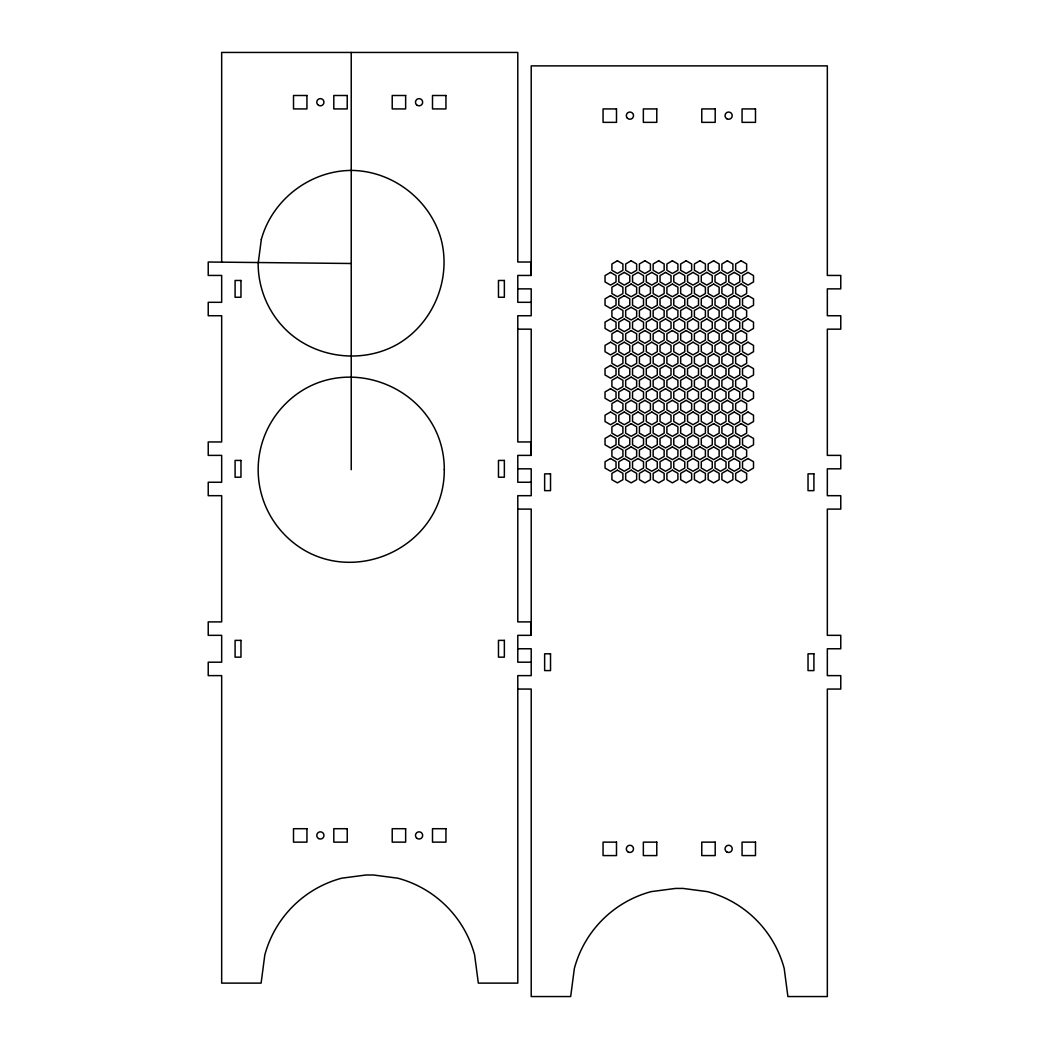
<?xml version="1.0" encoding="UTF-8"?>
<svg xmlns="http://www.w3.org/2000/svg" width="1049" height="1049" viewBox="0 0 1049 1049"><rect width="100%" height="100%" fill="white"/><g stroke="black" fill="none" stroke-linecap="round" stroke-linejoin="round"><path stroke-width="1.5" d="M531.214 662.194L517.786 662.194L517.786 635.34L531.214 635.34L531.214 522.546L531.214 509.106L517.786 509.106M531.214 482.252L517.786 482.252L517.786 455.384L531.214 455.384L531.214 342.59L531.214 329.163L517.786 329.163M531.214 302.309L517.786 302.309L517.786 275.441L531.214 275.441L531.214 65.877L827.333 65.877L827.333 275.441L840.774 275.441L840.774 288.868L827.333 288.868L827.333 315.736L840.774 315.736L840.774 329.163L827.333 329.163L827.333 455.384L840.774 455.384L840.774 468.824L827.333 468.824L827.333 495.679L840.774 495.679L840.774 509.106L827.333 509.106L827.333 635.34L840.774 635.34L840.774 648.767L827.333 648.767L827.333 675.622L840.774 675.622L840.774 689.062L827.333 689.062L827.333 996.55L787.891 996.55L784.193 968.437A108.611 108.611 0 0 0 707.393 891.637L683.004 888.424L675.556 888.424L651.167 891.637A108.611 108.611 0 0 0 574.367 968.437L570.669 996.55L531.214 996.55L531.214 689.062L517.786 689.062M351.231 263.496L208.227 262.014L208.227 275.441L221.667 275.441L221.667 302.309L208.227 302.309L208.227 315.736L221.667 315.736L221.667 441.957L208.227 441.957L208.227 455.384L221.667 455.384L221.667 482.252L208.227 482.252L208.227 495.679L221.667 495.679L221.667 621.9L208.227 621.9L208.227 635.34L221.667 635.34L221.667 662.194L208.227 662.194L208.227 675.622L221.667 675.622L221.667 983.123L261.109 983.123L264.807 955.01A108.611 108.611 0 0 1 341.607 878.21L365.996 874.997L373.444 874.997L397.833 878.21A108.611 108.611 0 0 1 474.633 955.01L478.331 983.123L517.786 983.123L517.786 675.622L531.214 675.622L531.214 648.767L517.786 648.767M517.786 288.868L531.214 288.868L531.214 315.736L517.786 315.736L517.786 441.957L531.214 441.957L531.214 455.384M517.786 468.824L531.214 468.824L531.214 495.679L517.786 495.679L517.786 621.9L531.214 621.9L531.214 635.34M531.214 275.441L531.214 262.014L517.786 262.014L517.786 52.45L221.667 52.45L221.667 262.014M351.231 52.45L351.231 469.716M261.332 239.408L258.159 263.496A93.073 93.073 0 0 0 285.42 329.294C314.674 358.233 362.023 364.462 397.768 344.085C433.276 323.315 451.555 279.204 441.131 239.408C430.26 199.73 392.378 170.659 351.231 170.423C310.084 170.659 272.202 199.73 261.332 239.408M444.291 469.716C444.474 551.236 342.944 593.301 285.42 535.528A93.073 93.073 0 0 1 285.42 403.917C342.944 346.144 444.474 388.196 444.291 469.716M617.402 260.781L611.908 263.955L611.908 270.288L617.402 273.461L622.909 270.288L622.909 263.955L617.402 260.781M610.531 272.412L605.037 275.585L605.037 281.932L610.531 285.105L616.025 281.932L616.025 275.585L610.531 272.412M631.157 260.781L625.663 263.955L625.663 270.288L631.157 273.461L636.651 270.288L636.651 263.955L631.157 260.781M624.286 272.412L618.792 275.585L618.792 281.932L624.286 285.105L629.78 281.932L629.78 275.585L624.286 272.412M644.899 260.781L639.405 263.955L639.405 270.288L644.899 273.461L650.406 270.288L650.406 263.955L644.899 260.781M617.402 284.043L611.908 287.216L611.908 293.563L617.402 296.736L622.909 293.563L622.909 287.216L617.402 284.043M638.028 272.412L632.534 275.585L632.534 281.932L638.028 285.105L643.522 281.932L643.522 275.585L638.028 272.412M658.654 260.781L653.16 263.955L653.16 270.288L658.654 273.461L664.148 270.288L664.148 263.955L658.654 260.781M610.531 295.674L605.037 298.847L605.037 305.193L610.531 308.367L616.025 305.193L616.025 298.847L610.531 295.674M631.157 284.043L625.663 287.216L625.663 293.563L631.157 296.736L636.651 293.563L636.651 287.216L631.157 284.043M651.783 272.412L646.289 275.585L646.289 281.932L651.783 285.105L657.277 281.932L657.277 275.585L651.783 272.412M672.396 260.781L666.902 263.955L666.902 270.288L672.396 273.461L677.903 270.288L677.903 263.955L672.396 260.781M624.286 295.674L618.792 298.847L618.792 305.193L624.286 308.367L629.78 305.193L629.78 298.847L624.286 295.674M644.899 284.043L639.405 287.216L639.405 293.563L644.899 296.736L650.406 293.563L650.406 287.216L644.899 284.043M665.525 272.412L660.031 275.585L660.031 281.932L665.525 285.105L671.019 281.932L671.019 275.585L665.525 272.412M686.151 260.781L680.657 263.955L680.657 270.288L686.151 273.461L691.645 270.288L691.645 263.955L686.151 260.781M617.402 307.305L611.908 310.478L611.908 316.824L617.402 319.997L622.909 316.824L622.909 310.478L617.402 307.305M638.028 295.674L632.534 298.847L632.534 305.193L638.028 308.367L643.522 305.193L643.522 298.847L638.028 295.674M658.654 284.043L653.16 287.216L653.16 293.563L658.654 296.736L664.148 293.563L664.148 287.216L658.654 284.043M679.28 272.412L673.786 275.585L673.786 281.932L679.28 285.105L684.774 281.932L684.774 275.585L679.28 272.412M699.893 260.781L694.399 263.955L694.399 270.288L699.893 273.461L705.4 270.288L705.4 263.955L699.893 260.781M610.531 318.948L605.037 322.122L605.037 328.455L610.531 331.628L616.025 328.455L616.025 322.122L610.531 318.948M631.157 307.305L625.663 310.478L625.663 316.824L631.157 319.997L636.651 316.824L636.651 310.478L631.157 307.305M651.783 295.674L646.289 298.847L646.289 305.193L651.783 308.367L657.277 305.193L657.277 298.847L651.783 295.674M672.396 284.043L666.902 287.216L666.902 293.563L672.396 296.736L677.903 293.563L677.903 287.216L672.396 284.043M693.022 272.412L687.528 275.585L687.528 281.932L693.022 285.105L698.516 281.932L698.516 275.585L693.022 272.412M713.648 260.781L708.154 263.955L708.154 270.288L713.648 273.461L719.142 270.288L719.142 263.955L713.648 260.781M624.286 318.948L618.792 322.122L618.792 328.455L624.286 331.628L629.78 328.455L629.78 322.122L624.286 318.948M644.899 307.305L639.405 310.478L639.405 316.824L644.899 319.997L650.406 316.824L650.406 310.478L644.899 307.305M665.525 295.674L660.031 298.847L660.031 305.193L665.525 308.367L671.019 305.193L671.019 298.847L665.525 295.674M686.151 284.043L680.657 287.216L680.657 293.563L686.151 296.736L691.645 293.563L691.645 287.216L686.151 284.043M706.777 272.412L701.283 275.585L701.283 281.932L706.777 285.105L712.271 281.932L712.271 275.585L706.777 272.412M727.403 260.781L721.896 263.955L721.896 270.288L727.403 273.461L732.897 270.288L732.897 263.955L727.403 260.781M617.402 330.579L611.908 333.752L611.908 340.099L617.402 343.272L622.909 340.099L622.909 333.752L617.402 330.579M638.028 318.948L632.534 322.122L632.534 328.455L638.028 331.628L643.522 328.455L643.522 322.122L638.028 318.948M658.654 307.305L653.16 310.478L653.16 316.824L658.654 319.997L664.148 316.824L664.148 310.478L658.654 307.305M679.28 295.674L673.786 298.847L673.786 305.193L679.28 308.367L684.774 305.193L684.774 298.847L679.28 295.674M699.893 284.043L694.399 287.216L694.399 293.563L699.893 296.736L705.4 293.563L705.4 287.216L699.893 284.043M720.519 272.412L715.025 275.585L715.025 281.932L720.519 285.105L726.013 281.932L726.013 275.585L720.519 272.412M741.145 260.781L735.651 263.955L735.651 270.288L741.145 273.461L746.639 270.288L746.639 263.955L741.145 260.781M610.531 342.21L605.037 345.383L605.037 351.73L610.531 354.903L616.025 351.73L616.025 345.383L610.531 342.21M631.157 330.579L625.663 333.752L625.663 340.099L631.157 343.272L636.651 340.099L636.651 333.752L631.157 330.579M651.783 318.948L646.289 322.122L646.289 328.455L651.783 331.628L657.277 328.455L657.277 322.122L651.783 318.948M672.396 307.305L666.902 310.478L666.902 316.824L672.396 319.997L677.903 316.824L677.903 310.478L672.396 307.305M693.022 295.674L687.528 298.847L687.528 305.193L693.022 308.367L698.516 305.193L698.516 298.847L693.022 295.674M713.648 284.043L708.154 287.216L708.154 293.563L713.648 296.736L719.142 293.563L719.142 287.216L713.648 284.043M734.274 272.412L728.78 275.585L728.78 281.932L734.274 285.105L739.768 281.932L739.768 275.585L734.274 272.412M624.286 342.21L618.792 345.383L618.792 351.73L624.286 354.903L629.78 351.73L629.78 345.383L624.286 342.21M644.899 330.579L639.405 333.752L639.405 340.099L644.899 343.272L650.406 340.099L650.406 333.752L644.899 330.579M665.525 318.948L660.031 322.122L660.031 328.455L665.525 331.628L671.019 328.455L671.019 322.122L665.525 318.948M686.151 307.305L680.657 310.478L680.657 316.824L686.151 319.997L691.645 316.824L691.645 310.478L686.151 307.305M706.777 295.674L701.283 298.847L701.283 305.193L706.777 308.367L712.271 305.193L712.271 298.847L706.777 295.674M727.403 284.043L721.896 287.216L721.896 293.563L727.403 296.736L732.897 293.563L732.897 287.216L727.403 284.043M748.016 272.412L742.522 275.585L742.522 281.932L748.016 285.105L753.51 281.932L753.51 275.585L748.016 272.412M617.402 353.841L611.908 357.014L611.908 363.36L617.402 366.534L622.909 363.36L622.909 357.014L617.402 353.841M638.028 342.21L632.534 345.383L632.534 351.73L638.028 354.903L643.522 351.73L643.522 345.383L638.028 342.21M658.654 330.579L653.16 333.752L653.16 340.099L658.654 343.272L664.148 340.099L664.148 333.752L658.654 330.579M679.28 318.948L673.786 322.122L673.786 328.455L679.28 331.628L684.774 328.455L684.774 322.122L679.28 318.948M699.893 307.305L694.399 310.478L694.399 316.824L699.893 319.997L705.4 316.824L705.4 310.478L699.893 307.305M720.519 295.674L715.025 298.847L715.025 305.193L720.519 308.367L726.013 305.193L726.013 298.847L720.519 295.674M741.145 284.043L735.651 287.216L735.651 293.563L741.145 296.736L746.639 293.563L746.639 287.216L741.145 284.043M610.531 365.472L605.037 368.645L605.037 374.991L610.531 378.164L616.025 374.991L616.025 368.645L610.531 365.472M631.157 353.841L625.663 357.014L625.663 363.36L631.157 366.534L636.651 363.36L636.651 357.014L631.157 353.841M651.783 342.21L646.289 345.383L646.289 351.73L651.783 354.903L657.277 351.73L657.277 345.383L651.783 342.21M672.396 330.579L666.902 333.752L666.902 340.099L672.396 343.272L677.903 340.099L677.903 333.752L672.396 330.579M693.022 318.948L687.528 322.122L687.528 328.455L693.022 331.628L698.516 328.455L698.516 322.122L693.022 318.948M713.648 307.305L708.154 310.478L708.154 316.824L713.648 319.997L719.142 316.824L719.142 310.478L713.648 307.305M734.274 295.674L728.78 298.847L728.78 305.193L734.274 308.367L739.768 305.193L739.768 298.847L734.274 295.674M624.286 365.472L618.792 368.645L618.792 374.991L624.286 378.164L629.78 374.991L629.78 368.645L624.286 365.472M644.899 353.841L639.405 357.014L639.405 363.36L644.899 366.534L650.406 363.36L650.406 357.014L644.899 353.841M665.525 342.21L660.031 345.383L660.031 351.73L665.525 354.903L671.019 351.73L671.019 345.383L665.525 342.21M686.151 330.579L680.657 333.752L680.657 340.099L686.151 343.272L691.645 340.099L691.645 333.752L686.151 330.579M706.777 318.948L701.283 322.122L701.283 328.455L706.777 331.628L712.271 328.455L712.271 322.122L706.777 318.948M727.403 307.305L721.896 310.478L721.896 316.824L727.403 319.997L732.897 316.824L732.897 310.478L727.403 307.305M748.016 295.674L742.522 298.847L742.522 305.193L748.016 308.367L753.51 305.193L753.51 298.847L748.016 295.674M617.402 377.116L611.908 380.289L611.908 386.622L617.402 389.795L622.909 386.622L622.909 380.289L617.402 377.116M638.028 365.472L632.534 368.645L632.534 374.991L638.028 378.164L643.522 374.991L643.522 368.645L638.028 365.472M658.654 353.841L653.16 357.014L653.16 363.36L658.654 366.534L664.148 363.36L664.148 357.014L658.654 353.841M679.28 342.21L673.786 345.383L673.786 351.73L679.28 354.903L684.774 351.73L684.774 345.383L679.28 342.21M699.893 330.579L694.399 333.752L694.399 340.099L699.893 343.272L705.4 340.099L705.4 333.752L699.893 330.579M720.519 318.948L715.025 322.122L715.025 328.455L720.519 331.628L726.013 328.455L726.013 322.122L720.519 318.948M741.145 307.305L735.651 310.478L735.651 316.824L741.145 319.997L746.639 316.824L746.639 310.478L741.145 307.305M610.531 388.746L605.037 391.92L605.037 398.266L610.531 401.439L616.025 398.266L616.025 391.92L610.531 388.746M631.157 377.116L625.663 380.289L625.663 386.622L631.157 389.795L636.651 386.622L636.651 380.289L631.157 377.116M651.783 365.472L646.289 368.645L646.289 374.991L651.783 378.164L657.277 374.991L657.277 368.645L651.783 365.472M672.396 353.841L666.902 357.014L666.902 363.36L672.396 366.534L677.903 363.36L677.903 357.014L672.396 353.841M693.022 342.21L687.528 345.383L687.528 351.73L693.022 354.903L698.516 351.73L698.516 345.383L693.022 342.21M713.648 330.579L708.154 333.752L708.154 340.099L713.648 343.272L719.142 340.099L719.142 333.752L713.648 330.579M734.274 318.948L728.78 322.122L728.78 328.455L734.274 331.628L739.768 328.455L739.768 322.122L734.274 318.948M624.286 388.746L618.792 391.92L618.792 398.266L624.286 401.439L629.78 398.266L629.78 391.92L624.286 388.746M644.899 377.116L639.405 380.289L639.405 386.622L644.899 389.795L650.406 386.622L650.406 380.289L644.899 377.116M665.525 365.472L660.031 368.645L660.031 374.991L665.525 378.164L671.019 374.991L671.019 368.645L665.525 365.472M686.151 353.841L680.657 357.014L680.657 363.36L686.151 366.534L691.645 363.36L691.645 357.014L686.151 353.841M706.777 342.21L701.283 345.383L701.283 351.73L706.777 354.903L712.271 351.73L712.271 345.383L706.777 342.21M727.403 330.579L721.896 333.752L721.896 340.099L727.403 343.272L732.897 340.099L732.897 333.752L727.403 330.579M748.016 318.948L742.522 322.122L742.522 328.455L748.016 331.628L753.51 328.455L753.51 322.122L748.016 318.948M617.402 400.377L611.908 403.55L611.908 409.897L617.402 413.07L622.909 409.897L622.909 403.55L617.402 400.377M638.028 388.746L632.534 391.92L632.534 398.266L638.028 401.439L643.522 398.266L643.522 391.92L638.028 388.746M658.654 377.116L653.16 380.289L653.16 386.622L658.654 389.795L664.148 386.622L664.148 380.289L658.654 377.116M679.28 365.472L673.786 368.645L673.786 374.991L679.28 378.164L684.774 374.991L684.774 368.645L679.28 365.472M699.893 353.841L694.399 357.014L694.399 363.36L699.893 366.534L705.4 363.36L705.4 357.014L699.893 353.841M720.519 342.21L715.025 345.383L715.025 351.73L720.519 354.903L726.013 351.73L726.013 345.383L720.519 342.21M741.145 330.579L735.651 333.752L735.651 340.099L741.145 343.272L746.639 340.099L746.639 333.752L741.145 330.579M610.531 412.008L605.037 415.181L605.037 421.528L610.531 424.701L616.025 421.528L616.025 415.181L610.531 412.008M631.157 400.377L625.663 403.55L625.663 409.897L631.157 413.07L636.651 409.897L636.651 403.55L631.157 400.377M651.783 388.746L646.289 391.92L646.289 398.266L651.783 401.439L657.277 398.266L657.277 391.92L651.783 388.746M672.396 377.116L666.902 380.289L666.902 386.622L672.396 389.795L677.903 386.622L677.903 380.289L672.396 377.116M693.022 365.472L687.528 368.645L687.528 374.991L693.022 378.164L698.516 374.991L698.516 368.645L693.022 365.472M713.648 353.841L708.154 357.014L708.154 363.36L713.648 366.534L719.142 363.36L719.142 357.014L713.648 353.841M734.274 342.21L728.78 345.383L728.78 351.73L734.274 354.903L739.768 351.73L739.768 345.383L734.274 342.21M624.286 412.008L618.792 415.181L618.792 421.528L624.286 424.701L629.78 421.528L629.78 415.181L624.286 412.008M644.899 400.377L639.405 403.55L639.405 409.897L644.899 413.07L650.406 409.897L650.406 403.55L644.899 400.377M665.525 388.746L660.031 391.92L660.031 398.266L665.525 401.439L671.019 398.266L671.019 391.92L665.525 388.746M686.151 377.116L680.657 380.289L680.657 386.622L686.151 389.795L691.645 386.622L691.645 380.289L686.151 377.116M706.777 365.472L701.283 368.645L701.283 374.991L706.777 378.164L712.271 374.991L712.271 368.645L706.777 365.472M727.403 353.841L721.896 357.014L721.896 363.36L727.403 366.534L732.897 363.36L732.897 357.014L727.403 353.841M748.016 342.21L742.522 345.383L742.522 351.73L748.016 354.903L753.51 351.73L753.51 345.383L748.016 342.21M617.402 423.639L611.908 426.812L611.908 433.158L617.402 436.332L622.909 433.158L622.909 426.812L617.402 423.639M638.028 412.008L632.534 415.181L632.534 421.528L638.028 424.701L643.522 421.528L643.522 415.181L638.028 412.008M658.654 400.377L653.16 403.55L653.16 409.897L658.654 413.07L664.148 409.897L664.148 403.55L658.654 400.377M679.28 388.746L673.786 391.92L673.786 398.266L679.28 401.439L684.774 398.266L684.774 391.92L679.28 388.746M699.893 377.116L694.399 380.289L694.399 386.622L699.893 389.795L705.4 386.622L705.4 380.289L699.893 377.116M720.519 365.472L715.025 368.645L715.025 374.991L720.519 378.164L726.013 374.991L726.013 368.645L720.519 365.472M741.145 353.841L735.651 357.014L735.651 363.36L741.145 366.534L746.639 363.36L746.639 357.014L741.145 353.841M610.531 435.283L605.037 438.443L605.037 444.789L610.531 447.962L616.025 444.789L616.025 438.443L610.531 435.283M631.157 423.639L625.663 426.812L625.663 433.158L631.157 436.332L636.651 433.158L636.651 426.812L631.157 423.639M651.783 412.008L646.289 415.181L646.289 421.528L651.783 424.701L657.277 421.528L657.277 415.181L651.783 412.008M672.396 400.377L666.902 403.55L666.902 409.897L672.396 413.07L677.903 409.897L677.903 403.55L672.396 400.377M693.022 388.746L687.528 391.92L687.528 398.266L693.022 401.439L698.516 398.266L698.516 391.92L693.022 388.746M713.648 377.116L708.154 380.289L708.154 386.622L713.648 389.795L719.142 386.622L719.142 380.289L713.648 377.116M734.274 365.472L728.78 368.645L728.78 374.991L734.274 378.164L739.768 374.991L739.768 368.645L734.274 365.472M624.286 435.283L618.792 438.443L618.792 444.789L624.286 447.962L629.78 444.789L629.78 438.443L624.286 435.283M644.899 423.639L639.405 426.812L639.405 433.158L644.899 436.332L650.406 433.158L650.406 426.812L644.899 423.639M665.525 412.008L660.031 415.181L660.031 421.528L665.525 424.701L671.019 421.528L671.019 415.181L665.525 412.008M686.151 400.377L680.657 403.55L680.657 409.897L686.151 413.07L691.645 409.897L691.645 403.55L686.151 400.377M706.777 388.746L701.283 391.92L701.283 398.266L706.777 401.439L712.271 398.266L712.271 391.92L706.777 388.746M727.403 377.116L721.896 380.289L721.896 386.622L727.403 389.795L732.897 386.622L732.897 380.289L727.403 377.116M748.016 365.472L742.522 368.645L742.522 374.991L748.016 378.164L753.51 374.991L753.51 368.645L748.016 365.472M617.402 446.913L611.908 450.087L611.908 456.433L617.402 459.606L622.909 456.433L622.909 450.087L617.402 446.913M638.028 435.283L632.534 438.443L632.534 444.789L638.028 447.962L643.522 444.789L643.522 438.443L638.028 435.283M658.654 423.639L653.16 426.812L653.16 433.158L658.654 436.332L664.148 433.158L664.148 426.812L658.654 423.639M679.28 412.008L673.786 415.181L673.786 421.528L679.28 424.701L684.774 421.528L684.774 415.181L679.28 412.008M699.893 400.377L694.399 403.55L694.399 409.897L699.893 413.07L705.4 409.897L705.4 403.55L699.893 400.377M720.519 388.746L715.025 391.92L715.025 398.266L720.519 401.439L726.013 398.266L726.013 391.92L720.519 388.746M741.145 377.116L735.651 380.289L735.651 386.622L741.145 389.795L746.639 386.622L746.639 380.289L741.145 377.116M610.531 458.544L605.037 461.717L605.037 468.064L610.531 471.237L616.025 468.064L616.025 461.717L610.531 458.544M631.157 446.913L625.663 450.087L625.663 456.433L631.157 459.606L636.651 456.433L636.651 450.087L631.157 446.913M651.783 435.283L646.289 438.443L646.289 444.789L651.783 447.962L657.277 444.789L657.277 438.443L651.783 435.283M672.396 423.639L666.902 426.812L666.902 433.158L672.396 436.332L677.903 433.158L677.903 426.812L672.396 423.639M693.022 412.008L687.528 415.181L687.528 421.528L693.022 424.701L698.516 421.528L698.516 415.181L693.022 412.008M713.648 400.377L708.154 403.55L708.154 409.897L713.648 413.07L719.142 409.897L719.142 403.55L713.648 400.377M734.274 388.746L728.78 391.92L728.78 398.266L734.274 401.439L739.768 398.266L739.768 391.92L734.274 388.746M624.286 458.544L618.792 461.717L618.792 468.064L624.286 471.237L629.78 468.064L629.78 461.717L624.286 458.544M644.899 446.913L639.405 450.087L639.405 456.433L644.899 459.606L650.406 456.433L650.406 450.087L644.899 446.913M665.525 435.283L660.031 438.443L660.031 444.789L665.525 447.962L671.019 444.789L671.019 438.443L665.525 435.283M686.151 423.639L680.657 426.812L680.657 433.158L686.151 436.332L691.645 433.158L691.645 426.812L686.151 423.639M706.777 412.008L701.283 415.181L701.283 421.528L706.777 424.701L712.271 421.528L712.271 415.181L706.777 412.008M727.403 400.377L721.896 403.55L721.896 409.897L727.403 413.07L732.897 409.897L732.897 403.55L727.403 400.377M748.016 388.746L742.522 391.92L742.522 398.266L748.016 401.439L753.51 398.266L753.51 391.92L748.016 388.746M617.402 470.175L611.908 473.348L611.908 479.695L617.402 482.868L622.909 479.695L622.909 473.348L617.402 470.175M638.028 458.544L632.534 461.717L632.534 468.064L638.028 471.237L643.522 468.064L643.522 461.717L638.028 458.544M658.654 446.913L653.16 450.087L653.16 456.433L658.654 459.606L664.148 456.433L664.148 450.087L658.654 446.913M679.28 435.283L673.786 438.443L673.786 444.789L679.28 447.962L684.774 444.789L684.774 438.443L679.28 435.283M699.893 423.639L694.399 426.812L694.399 433.158L699.893 436.332L705.4 433.158L705.4 426.812L699.893 423.639M720.519 412.008L715.025 415.181L715.025 421.528L720.519 424.701L726.013 421.528L726.013 415.181L720.519 412.008M741.145 400.377L735.651 403.55L735.651 409.897L741.145 413.07L746.639 409.897L746.639 403.55L741.145 400.377M631.157 470.175L625.663 473.348L625.663 479.695L631.157 482.868L636.651 479.695L636.651 473.348L631.157 470.175M651.783 458.544L646.289 461.717L646.289 468.064L651.783 471.237L657.277 468.064L657.277 461.717L651.783 458.544M672.396 446.913L666.902 450.087L666.902 456.433L672.396 459.606L677.903 456.433L677.903 450.087L672.396 446.913M693.022 435.283L687.528 438.443L687.528 444.789L693.022 447.962L698.516 444.789L698.516 438.443L693.022 435.283M713.648 423.639L708.154 426.812L708.154 433.158L713.648 436.332L719.142 433.158L719.142 426.812L713.648 423.639M734.274 412.008L728.78 415.181L728.78 421.528L734.274 424.701L739.768 421.528L739.768 415.181L734.274 412.008M644.899 470.175L639.405 473.348L639.405 479.695L644.899 482.868L650.406 479.695L650.406 473.348L644.899 470.175M665.525 458.544L660.031 461.717L660.031 468.064L665.525 471.237L671.019 468.064L671.019 461.717L665.525 458.544M686.151 446.913L680.657 450.087L680.657 456.433L686.151 459.606L691.645 456.433L691.645 450.087L686.151 446.913M706.777 435.283L701.283 438.443L701.283 444.789L706.777 447.962L712.271 444.789L712.271 438.443L706.777 435.283M727.403 423.639L721.896 426.812L721.896 433.158L727.403 436.332L732.897 433.158L732.897 426.812L727.403 423.639M748.016 412.008L742.522 415.181L742.522 421.528L748.016 424.701L753.51 421.528L753.51 415.181L748.016 412.008M658.654 470.175L653.16 473.348L653.16 479.695L658.654 482.868L664.148 479.695L664.148 473.348L658.654 470.175M679.28 458.544L673.786 461.717L673.786 468.064L679.28 471.237L684.774 468.064L684.774 461.717L679.28 458.544M699.893 446.913L694.399 450.087L694.399 456.433L699.893 459.606L705.4 456.433L705.4 450.087L699.893 446.913M720.519 435.283L715.025 438.443L715.025 444.789L720.519 447.962L726.013 444.789L726.013 438.443L720.519 435.283M741.145 423.639L735.651 426.812L735.651 433.158L741.145 436.332L746.639 433.158L746.639 426.812L741.145 423.639M672.396 470.175L666.902 473.348L666.902 479.695L672.396 482.868L677.903 479.695L677.903 473.348L672.396 470.175M693.022 458.544L687.528 461.717L687.528 468.064L693.022 471.237L698.516 468.064L698.516 461.717L693.022 458.544M713.648 446.913L708.154 450.087L708.154 456.433L713.648 459.606L719.142 456.433L719.142 450.087L713.648 446.913M734.274 435.283L728.78 438.443L728.78 444.789L734.274 447.962L739.768 444.789L739.768 438.443L734.274 435.283M686.151 470.175L680.657 473.348L680.657 479.695L686.151 482.868L691.645 479.695L691.645 473.348L686.151 470.175M706.777 458.544L701.283 461.717L701.283 468.064L706.777 471.237L712.271 468.064L712.271 461.717L706.777 458.544M727.403 446.913L721.896 450.087L721.896 456.433L727.403 459.606L732.897 456.433L732.897 450.087L727.403 446.913M748.016 435.283L742.522 438.443L742.522 444.789L748.016 447.962L753.51 444.789L753.51 438.443L748.016 435.283M699.893 470.175L694.399 473.348L694.399 479.695L699.893 482.868L705.4 479.695L705.4 473.348L699.893 470.175M720.519 458.544L715.025 461.717L715.025 468.064L720.519 471.237L726.013 468.064L726.013 461.717L720.519 458.544M741.145 446.913L735.651 450.087L735.651 456.433L741.145 459.606L746.639 456.433L746.639 450.087L741.145 446.913M713.648 470.175L708.154 473.348L708.154 479.695L713.648 482.868L719.142 479.695L719.142 473.348L713.648 470.175M734.274 458.544L728.78 461.717L728.78 468.064L734.274 471.237L739.768 468.064L739.768 461.717L734.274 458.544M727.403 470.175L721.896 473.348L721.896 479.695L727.403 482.868L732.897 479.695L732.897 473.348L727.403 470.175M748.016 458.544L742.522 461.717L742.522 468.064L748.016 471.237L753.51 468.064L753.51 461.717L748.016 458.544M741.145 470.175L735.651 473.348L735.651 479.695L741.145 482.868L746.639 479.695L746.639 473.348L741.145 470.175M306.937 95.498L293.51 95.498L293.51 108.926L306.937 108.926L306.937 95.498M347.232 95.498L333.805 95.498L333.805 108.926L347.232 108.926L347.232 95.498M405.648 95.498L392.221 95.498L392.221 108.926L405.648 108.926L405.648 95.498M445.943 95.498L432.503 95.498L432.503 108.926L445.943 108.926L445.943 95.498M616.497 108.926L603.057 108.926L603.057 122.353L616.497 122.353L616.497 108.926M656.779 108.926L643.352 108.926L643.352 122.353L656.779 122.353L656.779 108.926M715.195 108.926L701.768 108.926L701.768 122.353L715.195 122.353L715.195 108.926M755.49 108.926L742.063 108.926L742.063 122.353L755.49 122.353L755.49 108.926M240.968 280.476L235.094 280.476L235.094 297.26L240.968 297.26L240.968 280.476M504.359 280.476L498.472 280.476L498.472 297.26L504.359 297.26L504.359 280.476M240.968 460.419L235.094 460.419L235.094 477.216L240.968 477.216L240.968 460.419M504.359 460.419L498.472 460.419L498.472 477.216L504.359 477.216L504.359 460.419M550.528 473.86L544.641 473.86L544.641 490.644L550.528 490.644L550.528 473.86M813.906 473.86L808.032 473.86L808.032 490.644L813.906 490.644L813.906 473.86M240.968 640.375L235.094 640.375L235.094 657.159L240.968 657.159L240.968 640.375M504.359 640.375L498.472 640.375L498.472 657.159L504.359 657.159L504.359 640.375M550.528 653.802L544.641 653.802L544.641 670.586L550.528 670.586L550.528 653.802M813.906 653.802L808.032 653.802L808.032 670.586L813.906 670.586L813.906 653.802M306.937 828.71L293.51 828.71L293.51 842.137L306.937 842.137L306.937 828.71M347.232 828.71L333.805 828.71L333.805 842.137L347.232 842.137L347.232 828.71M405.648 828.71L392.221 828.71L392.221 842.137L405.648 842.137L405.648 828.71M445.943 828.71L432.503 828.71L432.503 842.137L445.943 842.137L445.943 828.71M616.497 842.137L603.057 842.137L603.057 855.578L616.497 855.578L616.497 842.137M656.779 842.137L643.352 842.137L643.352 855.578L656.779 855.578L656.779 842.137M715.195 842.137L701.768 842.137L701.768 855.578L715.195 855.578L715.195 842.137M755.49 842.137L742.063 842.137L742.063 855.578L755.49 855.578L755.49 842.137M416.532 104.756A3.593 3.593 0 0 0 422.55 103.143A3.593 3.593 0 0 0 418.145 98.737A3.593 3.593 0 0 0 416.532 104.756M318.568 838.544A3.593 3.593 0 0 0 323.971 835.424A3.593 3.593 0 0 0 318.568 832.316A3.593 3.593 0 0 0 318.568 838.544M416.532 837.967A3.593 3.593 0 0 0 422.55 836.355A3.593 3.593 0 0 0 418.145 831.949A3.593 3.593 0 0 0 416.532 837.967M318.568 105.32A3.593 3.593 0 0 0 323.971 102.212A3.593 3.593 0 0 0 318.568 99.091A3.593 3.593 0 0 0 318.568 105.32M628.128 851.972A3.593 3.593 0 0 0 633.517 848.864A3.593 3.593 0 0 0 628.128 845.743A3.593 3.593 0 0 0 628.128 851.972M726.826 851.972A3.593 3.593 0 0 0 732.228 848.864A3.593 3.593 0 0 0 726.826 845.743A3.593 3.593 0 0 0 726.826 851.972M627.381 118.183A3.593 3.593 0 0 0 633.399 116.57A3.593 3.593 0 0 0 628.994 112.164A3.593 3.593 0 0 0 627.381 118.183M726.826 118.76A3.593 3.593 0 0 0 732.228 115.639A3.593 3.593 0 0 0 726.826 112.531A3.593 3.593 0 0 0 726.826 118.76"/></g></svg>
